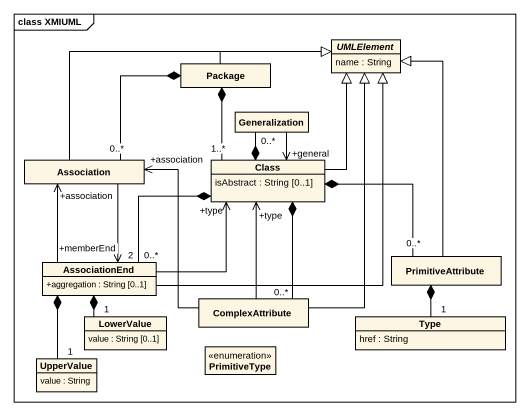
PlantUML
@startuml
mainframe class XMIUML
hide circle
hide empty members
skinparam classAttributeIconSize 0
abstract class UMLElement {
  name : String
}
class "Package" as Package_
class Generalization
class Association
class "Class" as Class_ {
  isAbstract : String [0..1]
}
class AssociationEnd {
  +aggregation : String [0..1]
}
class PrimitiveAttribute
class LowerValue {
  value : String [0..1]
}
class ComplexAttribute
class Type {
  href : String
}
class UpperValue {
  value : String
}
enum PrimitiveType
Package_ -right-|> UMLElement
Package_ *-- "0..*" Association
Package_ *-- "1..*" Class_
Generalization --> "+general" Class_
Association -right-|> UMLElement
Association --> "+memberEnd\n2" AssociationEnd
Class_ -up-|> UMLElement
Class_ *-up- "0..*" Generalization
Class_ *-left- "0..*" AssociationEnd
Class_ *-right- "0..*" PrimitiveAttribute
Class_ *-- "0..*" ComplexAttribute
AssociationEnd -up-|> UMLElement
AssociationEnd -up-> "+association" Association
AssociationEnd -right-> "+type" Class_
AssociationEnd *-- "1" LowerValue
AssociationEnd *-- "1" UpperValue
PrimitiveAttribute -up-|> UMLElement
PrimitiveAttribute *-- "1" Type
ComplexAttribute -up-|> UMLElement
ComplexAttribute -up-> "+association" Association
ComplexAttribute -up-> "+type" Class_
@enduml
